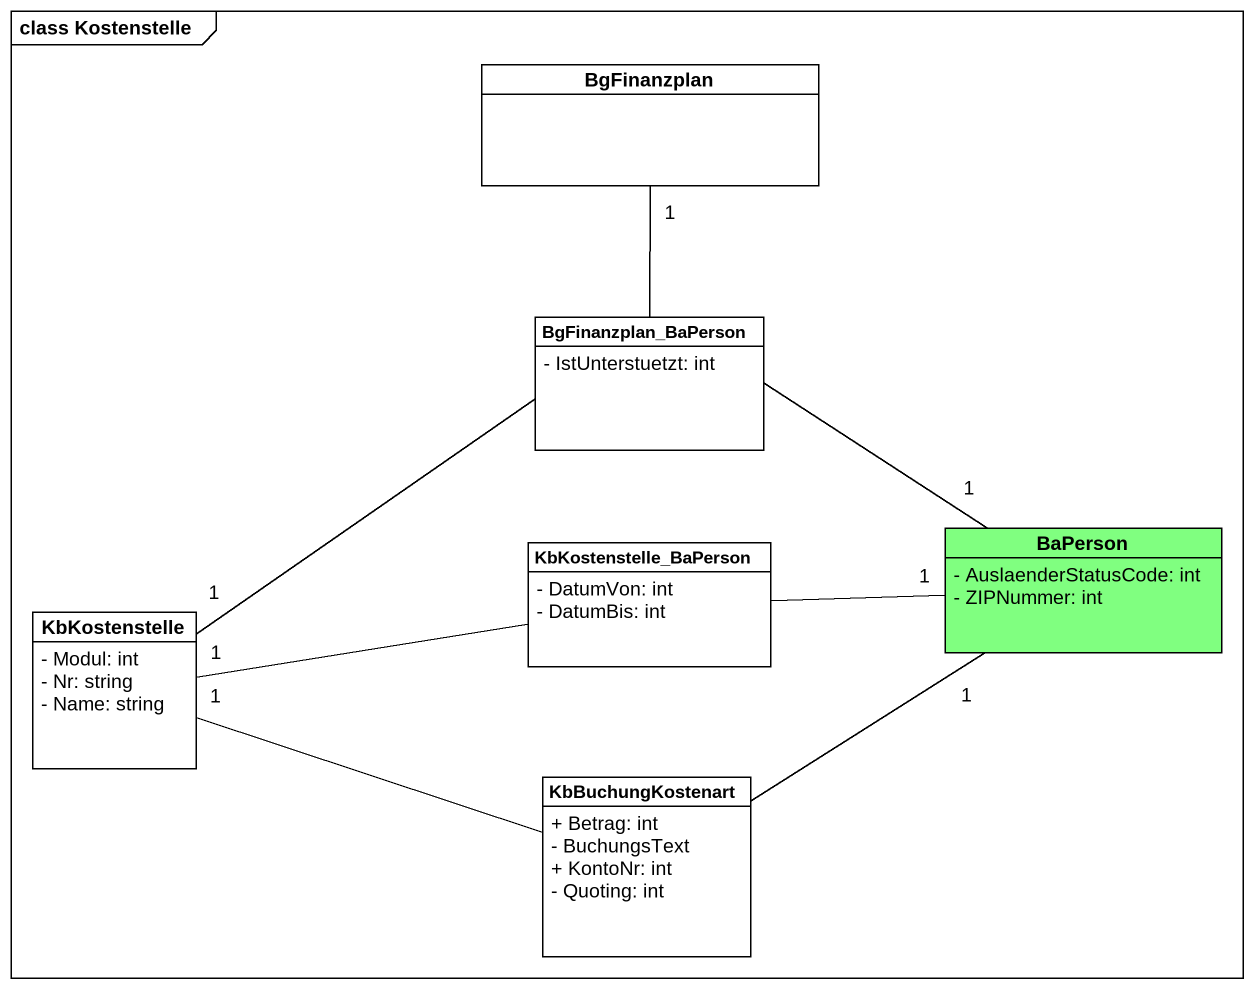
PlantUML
@startuml
mainframe class Kostenstelle
hide circle
hide empty members
skinparam classAttributeIconSize 0
class BgFinanzplan
class BgFinanzplan_BaPerson {
  - IstUnterstuetzt: int
}
class KbKostenstelle_BaPerson {
  - DatumVon: int
  - DatumBis: int
}
class BaPerson #80FF80 {
  - AuslaenderStatusCode: int
  - ZIPNummer: int
}
class KbKostenstelle {
  - Modul: int
  - Nr: string
  - Name: string
}
class KbBuchungKostenart {
  + Betrag: int
  - BuchungsText
  + KontoNr: int
  - Quoting: int
}
BgFinanzplan_BaPerson -up- "1" BgFinanzplan
BgFinanzplan_BaPerson -right- "1" BaPerson
BgFinanzplan_BaPerson -left- "1" KbKostenstelle
KbKostenstelle_BaPerson -right- "1" BaPerson
KbKostenstelle_BaPerson -left- "1" KbKostenstelle
KbBuchungKostenart -up- "1" BaPerson
KbBuchungKostenart -left- "1" KbKostenstelle
@enduml
